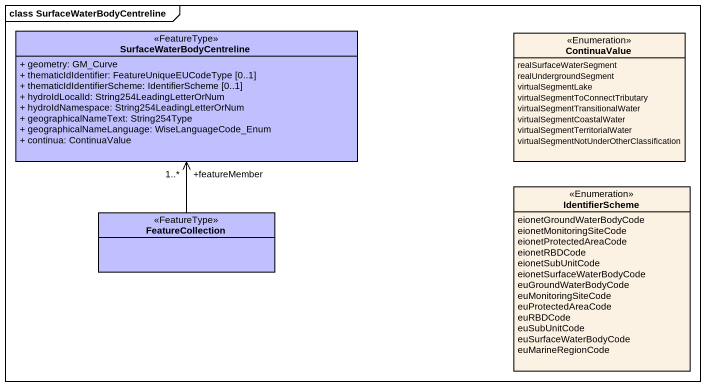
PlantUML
@startuml
mainframe class SurfaceWaterBodyCentreline
hide circle
hide empty members
skinparam classAttributeIconSize 0
class SurfaceWaterBodyCentreline <<FeatureType>> #C0C0FF {
  + geometry: GM_Curve
  + thematicIdIdentifier: FeatureUniqueEUCodeType [0..1]
  + thematicIdIdentifierScheme: IdentifierScheme [0..1]
  + hydroIdLocalId: String254LeadingLetterOrNum
  + hydroIdNamespace: String254LeadingLetterOrNum
  + geographicalNameText: String254Type
  + geographicalNameLanguage: WiseLanguageCode_Enum
  + continua: ContinuaValue
}
enum ContinuaValue <<Enumeration>> #FCF2E3 {
  realSurfaceWaterSegment
  realUndergroundSegment
  virtualSegmentLake
  virtualSegmentToConnectTributary
  virtualSegmentTransitionalWater
  virtualSegmentCoastalWater
  virtualSegmentTerritorialWater
  virtualSegmentNotUnderOtherClassification
}
enum IdentifierScheme <<Enumeration>> #FCF2E3 {
  eionetGroundWaterBodyCode
  eionetMonitoringSiteCode
  eionetProtectedAreaCode
  eionetRBDCode
  eionetSubUnitCode
  eionetSurfaceWaterBodyCode
  euGroundWaterBodyCode
  euMonitoringSiteCode
  euProtectedAreaCode
  euRBDCode
  euSubUnitCode
  euSurfaceWaterBodyCode
  euMarineRegionCode
}
class FeatureCollection <<FeatureType>> #C0C0FF
FeatureCollection -up-> "+featureMember\n1..*" SurfaceWaterBodyCentreline
@enduml
